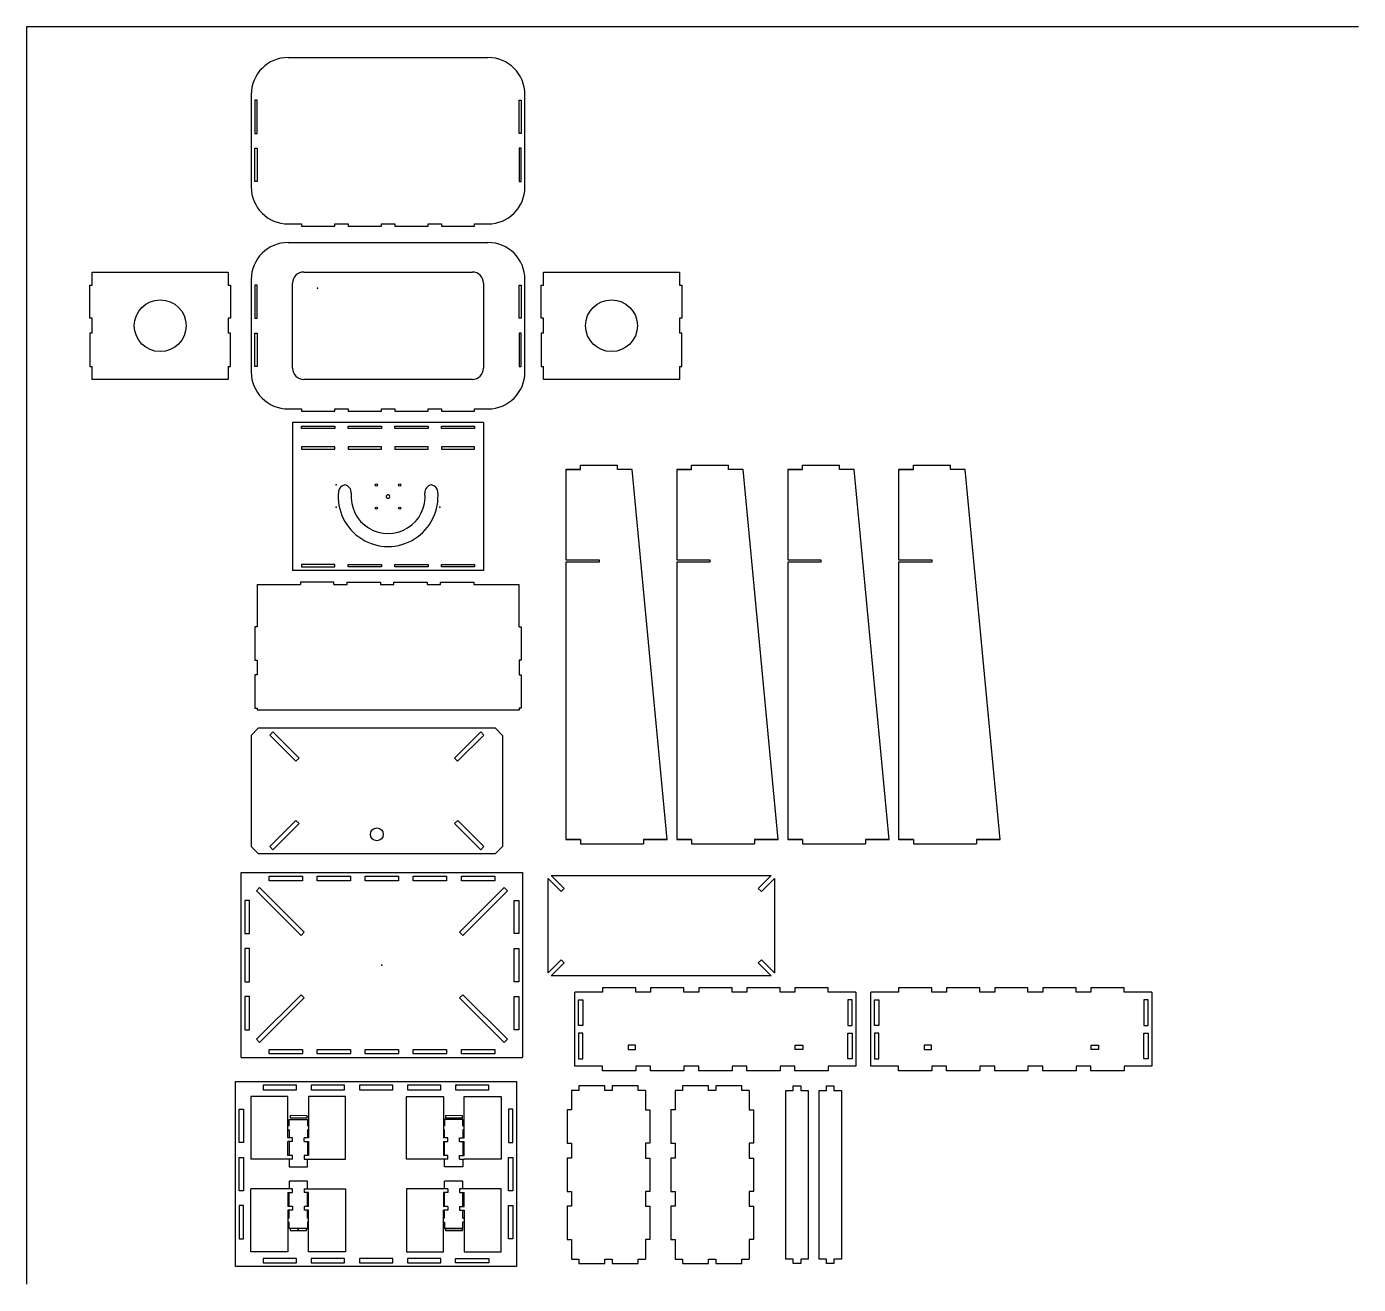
# Model space of a CAD drawing. Header units: millimetres. Extents: x -393 to 1407, y -1347 to 353.
import ezdxf

# ---------------------------------------------------------------- set-up
doc = ezdxf.new("R2010")
doc.units = ezdxf.units.MM
doc.header["$MEASUREMENT"] = 0
doc.layers.add('All new V5 v5 v6_Sketch1', color=7, linetype='Continuous')
doc.layers.add('All new V5 v5 v6_Sketch4', color=7, linetype='Continuous')

msp = doc.modelspace()

# ---------------------------------------------------------------- linework, layer by layer
at = {"layer": 'All new V5 v5 v6_Sketch1'}
for p, q in [((-39.5, 311.7), (230.5, 311.7)), ((-39.5, 311.7), (230.5, 311.7)), ((-39.5, 311.7), (230.5, 311.7)), ((-39.5, 311.7), (230.5, 311.7)), ((-89.5, 261.7), (-89.5, 136.7)), ((-89.5, 261.7), (-89.5, 136.7)), ((-89.5, 261.7), (-89.5, 136.7)), ((-89.5, 261.7), (-89.5, 136.7)), ((-81.5, 254.2), (-84.5, 254.2)), ((-84.5, 254.2), (-84.5, 209.2)), ((-84.5, 254.2), (-84.5, 209.2)), ((-81.5, 254.2), (-84.5, 254.2)), ((-84.5, 254.2), (-84.5, 209.2)), ((-81.5, 254.2), (-84.5, 254.2)), ((-84.5, 254.2), (-84.5, 209.2)), ((-81.5, 254.2), (-84.5, 254.2)), ((-81.5, 209.2), (-81.5, 254.2)), ((-81.5, 209.2), (-81.5, 254.2)), ((-81.5, 209.2), (-81.5, 254.2)), ((-81.5, 209.2), (-81.5, 254.2)), ((272.5, 209.2), (272.5, 254.2)), ((272.5, 209.2), (272.5, 254.2)), ((272.5, 209.2), (272.5, 254.2)), ((272.5, 254.2), (275.5, 254.2)), ((272.5, 254.2), (275.5, 254.2)), ((272.5, 254.2), (275.5, 254.2)), ((272.5, 209.2), (272.5, 254.2)), ((272.5, 254.2), (275.5, 254.2)), ((275.5, 254.2), (275.5, 209.2)), ((275.5, 254.2), (275.5, 209.2)), ((275.5, 254.2), (275.5, 209.2)), ((275.5, 254.2), (275.5, 209.2)), ((280.5, 136.7), (280.5, 261.7)), ((280.5, 136.7), (280.5, 261.7)), ((280.5, 136.7), (280.5, 261.7)), ((280.5, 136.7), (280.5, 261.7)), ((-84.5, 209.2), (-81.5, 209.2)), ((-84.5, 209.2), (-81.5, 209.2)), ((-84.5, 209.2), (-81.5, 209.2)), ((-84.5, 209.2), (-81.5, 209.2)), ((275.5, 209.2), (272.5, 209.2)), ((275.5, 209.2), (272.5, 209.2)), ((275.5, 209.2), (272.5, 209.2)), ((275.5, 209.2), (272.5, 209.2)), ((-84.5, 189.2), (-81.5, 189.2)), ((-84.5, 189.2), (-81.5, 189.2)), ((-84.5, 144.2), (-84.5, 189.2)), ((-84.5, 144.2), (-84.5, 189.2)), ((-84.5, 144.2), (-84.5, 189.2)), ((-84.5, 189.2), (-81.5, 189.2)), ((-84.5, 144.2), (-84.5, 189.2)), ((-84.5, 189.2), (-81.5, 189.2)), ((-81.5, 189.2), (-81.5, 144.2)), ((-81.5, 189.2), (-81.5, 144.2)), ((-81.5, 189.2), (-81.5, 144.2)), ((-81.5, 189.2), (-81.5, 144.2)), ((275.5, 189.2), (272.5, 189.2)), ((272.5, 189.2), (272.5, 144.2)), ((272.5, 189.2), (272.5, 144.2)), ((275.5, 189.2), (272.5, 189.2)), ((275.5, 189.2), (272.5, 189.2)), ((275.5, 189.2), (272.5, 189.2)), ((272.5, 189.2), (272.5, 144.2)), ((272.5, 189.2), (272.5, 144.2)), ((275.5, 144.2), (275.5, 189.2)), ((275.5, 144.2), (275.5, 189.2)), ((275.5, 144.2), (275.5, 189.2)), ((275.5, 144.2), (275.5, 189.2)), ((-81.5, 144.2), (-84.5, 144.2)), ((-81.5, 144.2), (-84.5, 144.2)), ((-81.5, 144.2), (-84.5, 144.2)), ((-81.5, 144.2), (-84.5, 144.2)), ((272.5, 144.2), (275.5, 144.2)), ((272.5, 144.2), (275.5, 144.2)), ((272.5, 144.2), (275.5, 144.2)), ((272.5, 144.2), (275.5, 144.2)), ((-39.5, 86.7), (-21.5, 86.7)), ((-39.5, 86.7), (-21.5, 86.7)), ((-21.5, 86.7), (-21.5, 83.7)), ((-21.5, 86.7), (-21.5, 83.7)), ((-21.5, 83.7), (23.5, 83.7)), ((-21.5, 83.7), (23.5, 83.7)), ((23.5, 83.7), (23.5, 86.7)), ((23.5, 83.7), (23.5, 86.7)), ((23.5, 86.7), (41.5, 86.7)), ((23.5, 86.7), (41.5, 86.7)), ((41.5, 86.7), (41.5, 83.7)), ((41.5, 86.7), (41.5, 83.7)), ((41.5, 83.7), (86.5, 83.7)), ((41.5, 83.7), (86.5, 83.7)), ((86.5, 83.7), (86.5, 86.7)), ((86.5, 83.7), (86.5, 86.7)), ((86.5, 86.7), (104.5, 86.7)), ((86.5, 86.7), (104.5, 86.7)), ((104.5, 86.7), (104.5, 83.7)), ((104.5, 86.7), (104.5, 83.7)), ((104.5, 83.7), (149.5, 83.7)), ((104.5, 83.7), (149.5, 83.7)), ((149.5, 86.7), (167.5, 86.7)), ((149.5, 86.7), (167.5, 86.7)), ((149.5, 83.7), (149.5, 86.7)), ((149.5, 83.7), (149.5, 86.7)), ((167.5, 86.7), (167.5, 83.7)), ((167.5, 86.7), (167.5, 83.7)), ((167.5, 83.7), (212.5, 83.7)), ((167.5, 83.7), (212.5, 83.7)), ((212.5, 86.7), (230.5, 86.7)), ((212.5, 86.7), (230.5, 86.7)), ((212.5, 83.7), (212.5, 86.7)), ((212.5, 83.7), (212.5, 86.7)), ((-39.5, 61.7), (230.5, 61.7)), ((-39.5, 61.7), (230.5, 61.7)), ((-39.5, 61.7), (230.5, 61.7)), ((-39.5, 61.7), (230.5, 61.7)), ((-304.5, 4.2), (-304.5, 21.7)), ((-304.5, 21.7), (-120.5, 21.7)), ((-120.5, 21.7), (-120.5, 4.2)), ((-18.5, 21.7), (209.5, 21.7)), ((-18.5, 21.7), (209.5, 21.7)), ((-18.5, 21.7), (209.5, 21.7)), ((-18.5, 21.7), (209.5, 21.7)), ((305.5, 21.7), (489.5, 21.7)), ((305.5, 4.2), (305.5, 21.7)), ((489.5, 21.7), (489.5, 4.2)), ((-307.5, 4.2), (-304.5, 4.2)), ((-307.5, 4.2), (-304.5, 4.2)), ((-307.5, -40.8), (-307.5, 4.2)), ((-307.5, -40.8), (-307.5, 4.2)), ((-307.5, -40.8), (-307.5, 4.2)), ((-307.5, 4.2), (-304.5, 4.2)), ((-307.5, 4.2), (-304.5, 4.2)), ((-307.5, -40.8), (-307.5, 4.2)), ((-120.5, 4.2), (-117.5, 4.2)), ((-117.5, 4.2), (-117.5, -40.8)), ((-89.5, 11.7), (-89.5, -113.3)), ((-89.5, 11.7), (-89.5, -113.3)), ((-89.5, 11.7), (-89.5, -113.3)), ((-89.5, 11.7), (-89.5, -113.3)), ((-81.5, 4.2), (-84.5, 4.2)), ((-84.5, 4.2), (-84.5, -40.8)), ((-84.5, 4.2), (-84.5, -40.8)), ((-81.5, 4.2), (-84.5, 4.2)), ((-84.5, 4.2), (-84.5, -40.8)), ((-81.5, 4.2), (-84.5, 4.2)), ((-81.5, 4.2), (-84.5, 4.2)), ((-84.5, 4.2), (-84.5, -40.8)), ((-81.5, -40.8), (-81.5, 4.2)), ((-81.5, -40.8), (-81.5, 4.2)), ((-81.5, -40.8), (-81.5, 4.2)), ((-81.5, -40.8), (-81.5, 4.2)), ((-33.5, -108.3), (-33.5, 6.7)), ((-33.5, -108.3), (-33.5, 6.7)), ((-33.5, -108.3), (-33.5, 6.7)), ((-33.5, -108.3), (-33.5, 6.7)), ((224.5, 6.7), (224.5, -108.3)), ((224.5, 6.7), (224.5, -108.3)), ((224.5, 6.7), (224.5, -108.3)), ((224.5, 6.7), (224.5, -108.3)), ((272.5, -40.8), (272.5, 4.2)), ((272.5, 4.2), (275.5, 4.2)), ((272.5, 4.2), (275.5, 4.2)), ((272.5, -40.8), (272.5, 4.2)), ((272.5, 4.2), (275.5, 4.2)), ((272.5, -40.8), (272.5, 4.2)), ((272.5, 4.2), (275.5, 4.2)), ((272.5, -40.8), (272.5, 4.2)), ((275.5, 4.2), (275.5, -40.8)), ((275.5, 4.2), (275.5, -40.8)), ((275.5, 4.2), (275.5, -40.8)), ((275.5, 4.2), (275.5, -40.8)), ((280.5, -113.3), (280.5, 11.7)), ((280.5, -113.3), (280.5, 11.7)), ((280.5, -113.3), (280.5, 11.7)), ((280.5, -113.3), (280.5, 11.7)), ((302.5, -40.8), (302.5, 4.2)), ((302.5, 4.2), (305.5, 4.2)), ((302.5, 4.2), (305.5, 4.2)), ((302.5, -40.8), (302.5, 4.2)), ((302.5, -40.8), (302.5, 4.2)), ((302.5, 4.2), (305.5, 4.2)), ((302.5, -40.8), (302.5, 4.2)), ((302.5, 4.2), (305.5, 4.2)), ((489.5, 4.2), (492.5, 4.2)), ((492.5, 4.2), (492.5, -40.8)), ((-304.5, -40.8), (-307.5, -40.8)), ((-304.5, -40.8), (-307.5, -40.8)), ((-304.5, -40.8), (-307.5, -40.8)), ((-304.5, -40.8), (-307.5, -40.8)), ((-304.5, -60.8), (-304.5, -40.8)), ((-117.5, -40.8), (-120.5, -40.8)), ((-120.5, -40.8), (-120.5, -60.8)), ((-84.5, -40.8), (-81.5, -40.8)), ((-84.5, -40.8), (-81.5, -40.8)), ((-84.5, -40.8), (-81.5, -40.8)), ((-84.5, -40.8), (-81.5, -40.8)), ((275.5, -40.8), (272.5, -40.8)), ((275.5, -40.8), (272.5, -40.8)), ((275.5, -40.8), (272.5, -40.8)), ((275.5, -40.8), (272.5, -40.8)), ((305.5, -40.8), (302.5, -40.8)), ((305.5, -40.8), (302.5, -40.8)), ((305.5, -40.8), (302.5, -40.8)), ((305.5, -40.8), (302.5, -40.8)), ((305.5, -60.8), (305.5, -40.8)), ((489.5, -40.8), (489.5, -60.8)), ((492.5, -40.8), (489.5, -40.8)), ((-307.5, -60.8), (-307.5, -105.8)), ((-304.5, -60.8), (-307.5, -60.8)), ((-307.5, -60.8), (-307.5, -105.8)), ((-307.5, -60.8), (-307.5, -105.8)), ((-304.5, -60.8), (-307.5, -60.8)), ((-307.5, -60.8), (-307.5, -105.8)), ((-304.5, -60.8), (-307.5, -60.8)), ((-304.5, -60.8), (-307.5, -60.8)), ((-117.5, -60.8), (-120.5, -60.8)), ((-117.5, -105.8), (-117.5, -60.8)), ((-84.5, -105.8), (-84.5, -60.8)), ((-84.5, -105.8), (-84.5, -60.8)), ((-84.5, -105.8), (-84.5, -60.8)), ((-84.5, -60.8), (-81.5, -60.8)), ((-84.5, -60.8), (-81.5, -60.8)), ((-84.5, -60.8), (-81.5, -60.8)), ((-84.5, -105.8), (-84.5, -60.8)), ((-84.5, -60.8), (-81.5, -60.8)), ((-81.5, -60.8), (-81.5, -105.8)), ((-81.5, -60.8), (-81.5, -105.8)), ((-81.5, -60.8), (-81.5, -105.8)), ((-81.5, -60.8), (-81.5, -105.8)), ((272.5, -60.8), (272.5, -105.8)), ((275.5, -60.8), (272.5, -60.8)), ((275.5, -60.8), (272.5, -60.8)), ((272.5, -60.8), (272.5, -105.8)), ((275.5, -60.8), (272.5, -60.8)), ((272.5, -60.8), (272.5, -105.8)), ((275.5, -60.8), (272.5, -60.8)), ((272.5, -60.8), (272.5, -105.8)), ((275.5, -105.8), (275.5, -60.8)), ((275.5, -105.8), (275.5, -60.8)), ((275.5, -105.8), (275.5, -60.8)), ((275.5, -105.8), (275.5, -60.8)), ((302.5, -60.8), (302.5, -105.8)), ((302.5, -60.8), (302.5, -105.8)), ((305.5, -60.8), (302.5, -60.8)), ((305.5, -60.8), (302.5, -60.8)), ((302.5, -60.8), (302.5, -105.8)), ((305.5, -60.8), (302.5, -60.8)), ((305.5, -60.8), (302.5, -60.8)), ((302.5, -60.8), (302.5, -105.8)), ((492.5, -60.8), (489.5, -60.8)), ((492.5, -105.8), (492.5, -60.8)), ((-307.5, -105.8), (-304.5, -105.8)), ((-307.5, -105.8), (-304.5, -105.8)), ((-307.5, -105.8), (-304.5, -105.8)), ((-307.5, -105.8), (-304.5, -105.8)), ((-304.5, -123.3), (-304.5, -105.8)), ((-120.5, -105.8), (-120.5, -123.3)), ((-120.5, -105.8), (-117.5, -105.8)), ((-81.5, -105.8), (-84.5, -105.8)), ((-81.5, -105.8), (-84.5, -105.8)), ((-81.5, -105.8), (-84.5, -105.8)), ((-81.5, -105.8), (-84.5, -105.8)), ((272.5, -105.8), (275.5, -105.8)), ((272.5, -105.8), (275.5, -105.8)), ((272.5, -105.8), (275.5, -105.8)), ((272.5, -105.8), (275.5, -105.8)), ((302.5, -105.8), (305.5, -105.8)), ((302.5, -105.8), (305.5, -105.8)), ((302.5, -105.8), (305.5, -105.8)), ((302.5, -105.8), (305.5, -105.8)), ((305.5, -123.3), (305.5, -105.8)), ((489.5, -105.8), (492.5, -105.8)), ((489.5, -105.8), (489.5, -123.3)), ((-120.5, -123.3), (-304.5, -123.3)), ((209.5, -123.3), (-18.5, -123.3)), ((209.5, -123.3), (-18.5, -123.3)), ((209.5, -123.3), (-18.5, -123.3)), ((209.5, -123.3), (-18.5, -123.3)), ((489.5, -123.3), (305.5, -123.3)), ((-39.5, -163.3), (-21.5, -163.3)), ((-39.5, -163.3), (-21.5, -163.3)), ((-21.5, -163.3), (-21.5, -166.3)), ((-21.5, -163.3), (-21.5, -166.3)), ((-21.5, -166.3), (23.5, -166.3)), ((-21.5, -166.3), (23.5, -166.3)), ((23.5, -166.3), (23.5, -163.3)), ((23.5, -163.3), (41.5, -163.3)), ((23.5, -163.3), (41.5, -163.3)), ((23.5, -166.3), (23.5, -163.3)), ((41.5, -163.3), (41.5, -166.3)), ((41.5, -163.3), (41.5, -166.3)), ((41.5, -166.3), (86.5, -166.3)), ((41.5, -166.3), (86.5, -166.3)), ((86.5, -166.3), (86.5, -163.3)), ((86.5, -163.3), (104.5, -163.3)), ((86.5, -166.3), (86.5, -163.3)), ((86.5, -163.3), (104.5, -163.3)), ((104.5, -163.3), (104.5, -166.3)), ((104.5, -163.3), (104.5, -166.3)), ((104.5, -166.3), (149.5, -166.3)), ((104.5, -166.3), (149.5, -166.3)), ((149.5, -166.3), (149.5, -163.3)), ((149.5, -163.3), (167.5, -163.3)), ((149.5, -166.3), (149.5, -163.3)), ((149.5, -163.3), (167.5, -163.3)), ((167.5, -163.3), (167.5, -166.3)), ((167.5, -163.3), (167.5, -166.3)), ((167.5, -166.3), (212.5, -166.3)), ((167.5, -166.3), (212.5, -166.3)), ((212.5, -166.3), (212.5, -163.3)), ((212.5, -163.3), (230.5, -163.3)), ((212.5, -163.3), (230.5, -163.3)), ((212.5, -166.3), (212.5, -163.3)), ((224.5, -181.7), (-33.5, -181.7)), ((-33.5, -181.7), (-33.5, -381.7)), ((-21.5, -189.7), (-21.5, -186.7)), ((-21.5, -186.7), (23.5, -186.7)), ((23.5, -189.7), (-21.5, -189.7)), ((23.5, -186.7), (23.5, -189.7)), ((41.5, -186.7), (86.5, -186.7)), ((41.5, -189.7), (41.5, -186.7)), ((86.5, -189.7), (41.5, -189.7)), ((86.5, -186.7), (86.5, -189.7)), ((104.5, -186.7), (149.5, -186.7)), ((104.5, -189.7), (104.5, -186.7)), ((149.5, -189.7), (104.5, -189.7)), ((149.5, -186.7), (149.5, -189.7)), ((167.5, -186.7), (212.5, -186.7)), ((167.5, -189.7), (167.5, -186.7)), ((212.5, -189.7), (167.5, -189.7)), ((212.5, -186.7), (212.5, -189.7)), ((224.5, -181.7), (224.5, -381.7)), ((-21.5, -214.7), (-21.5, -217.7)), ((23.5, -214.7), (-21.5, -214.7)), ((23.5, -217.7), (23.5, -214.7)), ((41.5, -214.7), (41.5, -217.7)), ((86.5, -214.7), (41.5, -214.7)), ((86.5, -217.7), (86.5, -214.7)), ((149.5, -214.7), (104.5, -214.7)), ((104.5, -214.7), (104.5, -217.7)), ((149.5, -217.7), (149.5, -214.7)), ((167.5, -214.7), (167.5, -217.7)), ((212.5, -214.7), (167.5, -214.7)), ((212.5, -217.7), (212.5, -214.7)), ((-21.5, -217.7), (23.5, -217.7)), ((41.5, -217.7), (86.5, -217.7)), ((104.5, -217.7), (149.5, -217.7)), ((167.5, -217.7), (212.5, -217.7)), ((93.3, -282.9), (93.3, -280.5)), ((-21.5, -373.7), (-21.5, -376.7)), ((23.5, -373.7), (-21.5, -373.7)), ((23.5, -373.7), (-21.5, -373.7)), ((-21.5, -373.7), (-21.5, -376.7)), ((-21.5, -376.7), (23.5, -376.7)), ((-21.5, -376.7), (23.5, -376.7)), ((23.5, -376.7), (23.5, -373.7)), ((23.5, -376.7), (23.5, -373.7)), ((41.5, -373.7), (86.5, -373.7)), ((41.5, -376.7), (41.5, -373.7)), ((41.5, -376.7), (41.5, -373.7)), ((41.5, -373.7), (86.5, -373.7)), ((86.5, -376.7), (41.5, -376.7)), ((86.5, -376.7), (41.5, -376.7)), ((86.5, -373.7), (86.5, -376.7)), ((86.5, -373.7), (86.5, -376.7)), ((104.5, -373.7), (149.5, -373.7)), ((104.5, -376.7), (104.5, -373.7)), ((104.5, -373.7), (149.5, -373.7)), ((104.5, -376.7), (104.5, -373.7)), ((149.5, -376.7), (104.5, -376.7)), ((149.5, -376.7), (104.5, -376.7)), ((149.5, -373.7), (149.5, -376.7)), ((149.5, -373.7), (149.5, -376.7)), ((167.5, -376.7), (167.5, -373.7)), ((167.5, -373.7), (212.5, -373.7)), ((167.5, -376.7), (167.5, -373.7)), ((167.5, -373.7), (212.5, -373.7)), ((212.5, -376.7), (167.5, -376.7)), ((212.5, -376.7), (167.5, -376.7)), ((212.5, -373.7), (212.5, -376.7)), ((212.5, -373.7), (212.5, -376.7)), ((224.5, -381.7), (-33.5, -381.7)), ((-81.5, -400.4), (-22.7, -400.4)), ((-81.5, -400.4), (-81.5, -457.9)), ((22.3, -397.4), (-22.7, -397.4)), ((-22.7, -397.4), (-22.7, -400.4)), ((22.3, -400.4), (22.3, -397.4)), ((22.3, -400.4), (40.3, -400.4)), ((40.3, -400.4), (40.3, -397.4)), ((40.3, -397.4), (85.3, -397.4)), ((85.3, -397.4), (85.3, -400.4)), ((85.3, -400.4), (103.3, -400.4)), ((103.3, -397.4), (148.3, -397.4)), ((103.3, -400.4), (103.3, -397.4)), ((148.3, -397.4), (148.3, -400.4)), ((148.3, -400.4), (166.3, -400.4)), ((166.3, -397.4), (211.3, -397.4)), ((166.3, -400.4), (166.3, -397.4)), ((211.3, -397.4), (211.3, -400.4)), ((211.3, -400.4), (272.5, -400.4)), ((272.5, -457.9), (272.5, -400.4)), ((-84.5, -457.9), (-84.5, -502.9)), ((-81.5, -457.9), (-84.5, -457.9)), ((272.5, -457.9), (275.5, -457.9)), ((275.5, -457.9), (275.5, -502.9)), ((-84.5, -502.9), (-81.5, -502.9)), ((-81.5, -502.9), (-81.5, -522.9)), ((275.5, -502.9), (272.5, -502.9)), ((272.5, -502.9), (272.5, -522.9)), ((-81.5, -522.9), (-84.5, -522.9)), ((-84.5, -522.9), (-84.5, -567.9)), ((272.5, -522.9), (275.5, -522.9)), ((275.5, -522.9), (275.5, -567.9)), ((-84.5, -567.9), (-81.5, -567.9)), ((-81.5, -567.9), (-81.5, -570.4)), ((272.5, -570.4), (-81.5, -570.4)), ((275.5, -567.9), (272.5, -567.9)), ((272.5, -567.9), (272.5, -570.4))]:
    msp.add_line(p, q, dxfattribs=at)
for centre, radius in [((-212.5, -50.8), 35), ((397.5, -50.8), 35), ((79.7, -266), 1.5), ((111.2, -266), 1.5), ((79.7, -297.4), 1.5), ((111.2, -297.4), 1.5)]:
    msp.add_circle(centre, radius, dxfattribs=at)
for centre, radius, start, end in [((-39.5, 261.7), 50, 90, 180), ((-39.5, 261.7), 50, 90, 180), ((-39.5, 261.7), 50, 90, 180), ((-39.5, 261.7), 50, 90, 180), ((230.5, 261.7), 50, 360, 90), ((230.5, 261.7), 50, 360, 90), ((230.5, 261.7), 50, 360, 90), ((230.5, 261.7), 50, 360, 90), ((-39.5, 136.7), 50, 180, 270), ((-39.5, 136.7), 50, 180, 270), ((-39.5, 136.7), 50, 180, 270), ((-39.5, 136.7), 50, 180, 270), ((230.5, 136.7), 50, 270, 0), ((230.5, 136.7), 50, 270, 0), ((230.5, 136.7), 50, 270, 0), ((230.5, 136.7), 50, 270, 0), ((-39.5, 11.7), 50, 90, 180), ((-39.5, 11.7), 50, 90, 180), ((-39.5, 11.7), 50, 90, 180), ((-39.5, 11.7), 50, 90, 180), ((230.5, 11.7), 50, 0, 90), ((230.5, 11.7), 50, 0, 90), ((230.5, 11.7), 50, 0, 90), ((230.5, 11.7), 50, 0, 90), ((-18.5, 6.7), 15, 90, 180), ((-18.5, 6.7), 15, 90, 180), ((-18.5, 6.7), 15, 90, 180), ((-18.5, 6.7), 15, 90, 180), ((209.5, 6.7), 15, 360, 90), ((209.5, 6.7), 15, 360, 90), ((209.5, 6.7), 15, 360, 90), ((209.5, 6.7), 15, 360, 90), ((-39.5, -113.3), 50, 180, 270), ((-39.5, -113.3), 50, 180, 270), ((-39.5, -113.3), 50, 180, 270), ((-39.5, -113.3), 50, 180, 270), ((-18.5, -108.3), 15, 180, 270), ((-18.5, -108.3), 15, 180, 270), ((-18.5, -108.3), 15, 180, 270), ((-18.5, -108.3), 15, 180, 270), ((209.5, -108.3), 15, 270, 0), ((209.5, -108.3), 15, 270, 0), ((209.5, -108.3), 15, 270, 0), ((209.5, -108.3), 15, 270, 0), ((230.5, -113.3), 50, 270, 0), ((230.5, -113.3), 50, 270, 0), ((230.5, -113.3), 50, 270, 0), ((230.5, -113.3), 50, 270, 0), ((38.3, -276), 10, 97.2155, 174.2715), ((35.7, -276), 10, 354.5109, 82.7845), ((155.2, -276), 10, 97.2155, 185.4891), ((152.7, -276), 10, 5.7285, 82.7845), ((95.5, -281.7), 67.5, 174.2715, 5.7285), ((95.5, -281.7), 50, 174.5109, 5.4891), ((95.5, -281.7), 2.45, 208.6517, 151.3483)]:
    msp.add_arc(centre, radius, start, end, dxfattribs=at)
for p in [(0, 0), (0, 0), (0, 0), (0, 0), (25.5, -266), (25.5, -296), (165.5, -296)]:
    msp.add_point(p, dxfattribs=at)
at = {"layer": 'All new V5 v5 v6_Sketch4'}
for p, q in [((-393, -1346.5), (-393, 353.5)), ((-393, 353.5), (1407, 353.5)), ((355.6, -245.2), (335.6, -245.2)), ((335.6, -245.2), (335.6, -367.2)), ((335.6, -245.2), (355.6, -245.2)), ((335.6, -245.2), (355.6, -245.2)), ((355.6, -245.2), (355.6, -239.2)), ((355.6, -239.2), (405.6, -239.2)), ((405.6, -245.2), (405.6, -239.2)), ((425.6, -245.2), (405.6, -245.2)), ((425.6, -245.2), (405.6, -245.2)), ((425.6, -245.2), (405.6, -245.2)), ((472.9, -745.2), (425.6, -245.2)), ((485.6, -245.2), (505.6, -245.2)), ((505.6, -245.2), (485.6, -245.2)), ((505.6, -245.2), (485.6, -245.2)), ((485.6, -245.2), (505.6, -245.2)), ((485.6, -245.2), (485.6, -367.2)), ((505.6, -239.2), (555.6, -239.2)), ((505.6, -239.2), (555.6, -239.2)), ((505.6, -245.2), (505.6, -239.2)), ((505.6, -245.2), (505.6, -239.2)), ((555.6, -245.2), (555.6, -239.2)), ((555.6, -245.2), (555.6, -239.2)), ((575.6, -245.2), (555.6, -245.2)), ((575.6, -245.2), (555.6, -245.2)), ((575.6, -245.2), (555.6, -245.2)), ((575.6, -245.2), (555.6, -245.2)), ((622.9, -745.2), (575.6, -245.2)), ((635.6, -245.2), (655.6, -245.2)), ((635.6, -245.2), (635.6, -367.2)), ((635.6, -245.2), (655.6, -245.2)), ((655.6, -245.2), (635.6, -245.2)), ((655.6, -245.2), (635.6, -245.2)), ((655.6, -245.2), (655.6, -239.2)), ((655.6, -245.2), (655.6, -239.2)), ((655.6, -239.2), (705.6, -239.2)), ((655.6, -239.2), (705.6, -239.2)), ((705.6, -245.2), (705.6, -239.2)), ((705.6, -245.2), (705.6, -239.2)), ((725.6, -245.2), (705.6, -245.2)), ((725.6, -245.2), (705.6, -245.2)), ((725.6, -245.2), (705.6, -245.2)), ((725.6, -245.2), (705.6, -245.2)), ((772.9, -745.2), (725.6, -245.2)), ((785.6, -245.2), (785.6, -367.2)), ((805.6, -245.2), (785.6, -245.2)), ((805.6, -245.2), (785.6, -245.2)), ((785.6, -245.2), (805.6, -245.2)), ((785.6, -245.2), (805.6, -245.2)), ((805.6, -245.2), (805.6, -239.2)), ((805.6, -239.2), (855.6, -239.2)), ((805.6, -245.2), (805.6, -239.2)), ((805.6, -239.2), (855.6, -239.2)), ((855.6, -245.2), (855.6, -239.2)), ((855.6, -245.2), (855.6, -239.2)), ((875.6, -245.2), (855.6, -245.2)), ((875.6, -245.2), (855.6, -245.2)), ((875.6, -245.2), (855.6, -245.2)), ((875.6, -245.2), (855.6, -245.2)), ((922.9, -745.2), (875.6, -245.2)), ((335.6, -367.2), (380.6, -367.2)), ((335.6, -367.2), (380.6, -367.2)), ((380.6, -370.2), (335.6, -370.2)), ((335.6, -370.2), (335.6, -745.2)), ((380.6, -370.2), (335.6, -370.2)), ((380.6, -367.2), (380.6, -370.2)), ((380.6, -367.2), (380.6, -370.2)), ((485.6, -367.2), (530.6, -367.2)), ((485.6, -367.2), (530.6, -367.2)), ((530.6, -370.2), (485.6, -370.2)), ((530.6, -370.2), (485.6, -370.2)), ((485.6, -370.2), (485.6, -745.2)), ((530.6, -367.2), (530.6, -370.2)), ((530.6, -367.2), (530.6, -370.2)), ((635.6, -367.2), (680.6, -367.2)), ((635.6, -367.2), (680.6, -367.2)), ((680.6, -370.2), (635.6, -370.2)), ((635.6, -370.2), (635.6, -745.2)), ((680.6, -370.2), (635.6, -370.2)), ((680.6, -367.2), (680.6, -370.2)), ((680.6, -367.2), (680.6, -370.2)), ((785.6, -367.2), (830.6, -367.2)), ((785.6, -367.2), (830.6, -367.2)), ((830.6, -370.2), (785.6, -370.2)), ((830.6, -370.2), (785.6, -370.2)), ((785.6, -370.2), (785.6, -745.2)), ((830.6, -367.2), (830.6, -370.2)), ((830.6, -367.2), (830.6, -370.2)), ((-79.7, -594.5), (-89.7, -604.5)), ((-89.7, -604.5), (-89.7, -754.5)), ((-79.7, -594.5), (240.3, -594.5)), ((-60.1, -599.9), (-64.3, -604.1)), ((-64.3, -604.1), (-29, -639.5)), ((-24.8, -635.2), (-60.1, -599.9)), ((185.3, -635.2), (220.7, -599.9)), ((224.9, -604.1), (189.5, -639.5)), ((220.7, -599.9), (224.9, -604.1)), ((240.3, -594.5), (250.3, -604.5)), ((250.3, -604.5), (250.3, -754.5)), ((-29, -639.5), (-24.8, -635.2)), ((189.5, -639.5), (185.3, -635.2)), ((-64.3, -754.9), (-29, -719.5)), ((-29, -719.5), (-24.7, -723.8)), ((185.3, -723.8), (189.6, -719.5)), ((189.6, -719.5), (224.9, -754.9)), ((-24.7, -723.8), (-60.1, -759.1)), ((220.7, -759.1), (185.3, -723.8)), ((-79.7, -764.5), (-89.7, -754.5)), ((-60.1, -759.1), (-64.3, -754.9)), ((224.9, -754.9), (220.7, -759.1)), ((250.3, -754.5), (240.3, -764.5)), ((335.6, -745.2), (355.6, -745.2)), ((335.6, -745.2), (355.6, -745.2)), ((355.6, -745.2), (335.6, -745.2)), ((355.6, -745.2), (355.6, -751.2)), ((355.6, -751.2), (440.9, -751.2)), ((440.9, -745.2), (440.9, -751.2)), ((472.9, -745.2), (440.9, -745.2)), ((440.9, -745.2), (472.9, -745.2)), ((460.9, -745.2), (440.9, -745.2)), ((485.6, -745.2), (505.6, -745.2)), ((505.6, -745.2), (485.6, -745.2)), ((485.6, -745.2), (505.6, -745.2)), ((505.6, -745.2), (485.6, -745.2)), ((505.6, -745.2), (505.6, -751.2)), ((505.6, -745.2), (505.6, -751.2)), ((505.6, -751.2), (590.9, -751.2)), ((505.6, -751.2), (590.9, -751.2)), ((590.9, -745.2), (590.9, -751.2)), ((610.9, -745.2), (590.9, -745.2)), ((590.9, -745.2), (590.9, -751.2)), ((622.9, -745.2), (590.9, -745.2)), ((590.9, -745.2), (610.9, -745.2)), ((590.9, -745.2), (622.9, -745.2)), ((655.6, -745.2), (635.6, -745.2)), ((635.6, -745.2), (655.6, -745.2)), ((655.6, -745.2), (635.6, -745.2)), ((635.6, -745.2), (655.6, -745.2)), ((655.6, -745.2), (655.6, -751.2)), ((655.6, -745.2), (655.6, -751.2)), ((655.6, -751.2), (740.9, -751.2)), ((655.6, -751.2), (740.9, -751.2)), ((772.9, -745.2), (740.9, -745.2)), ((740.9, -745.2), (772.9, -745.2)), ((740.9, -745.2), (760.9, -745.2)), ((760.9, -745.2), (740.9, -745.2)), ((740.9, -745.2), (740.9, -751.2)), ((740.9, -745.2), (740.9, -751.2)), ((805.6, -745.2), (785.6, -745.2)), ((785.6, -745.2), (805.6, -745.2)), ((805.6, -745.2), (785.6, -745.2)), ((785.6, -745.2), (805.6, -745.2)), ((805.6, -745.2), (805.6, -751.2)), ((805.6, -745.2), (805.6, -751.2)), ((805.6, -751.2), (890.9, -751.2)), ((805.6, -751.2), (890.9, -751.2)), ((890.9, -745.2), (890.9, -751.2)), ((922.9, -745.2), (890.9, -745.2)), ((910.9, -745.2), (890.9, -745.2)), ((890.9, -745.2), (890.9, -751.2)), ((890.9, -745.2), (910.9, -745.2)), ((890.9, -745.2), (922.9, -745.2)), ((240.3, -764.5), (-79.7, -764.5)), ((-102.9, -790), (277.1, -790)), ((-102.9, -1040), (-102.9, -790)), ((277.1, -790), (277.1, -1040)), ((-65.4, -801), (-65.4, -795)), ((-65.4, -795), (-20.4, -795)), ((-20.4, -801), (-65.4, -801)), ((-20.4, -795), (-20.4, -801)), ((-0.4, -795), (44.6, -795)), ((-0.4, -801), (-0.4, -795)), ((44.6, -801), (-0.4, -801)), ((44.6, -795), (44.6, -801)), ((64.6, -795), (109.6, -795)), ((64.6, -801), (64.6, -795)), ((109.6, -801), (64.6, -801)), ((109.6, -795), (109.6, -801)), ((129.6, -801), (129.6, -795)), ((129.6, -795), (174.6, -795)), ((174.6, -801), (129.6, -801)), ((174.6, -795), (174.6, -801)), ((194.6, -795), (239.6, -795)), ((194.6, -801), (194.6, -795)), ((239.6, -801), (194.6, -801)), ((239.6, -795), (239.6, -801)), ((311.7, -925.4), (311.7, -798)), ((311.7, -798), (329.4, -815.6)), ((311.7, -925.4), (311.7, -798)), ((311.7, -798), (329.4, -815.6)), ((311.7, -798), (329.4, -815.6)), ((311.7, -925.4), (311.7, -798)), ((311.7, -925.4), (311.7, -798)), ((311.7, -798), (329.4, -815.6)), ((315.9, -793.7), (613.4, -793.7)), ((333.6, -811.4), (315.9, -793.7)), ((315.9, -793.7), (613.4, -793.7)), ((333.6, -811.4), (315.9, -793.7)), ((315.9, -793.7), (613.4, -793.7)), ((333.6, -811.4), (315.9, -793.7)), ((315.9, -793.7), (613.4, -793.7)), ((333.6, -811.4), (315.9, -793.7)), ((595.7, -811.4), (613.4, -793.7)), ((595.7, -811.4), (613.4, -793.7)), ((595.7, -811.4), (613.4, -793.7)), ((595.7, -811.4), (613.4, -793.7)), ((617.6, -798), (600, -815.6)), ((617.6, -798), (600, -815.6)), ((617.6, -798), (600, -815.6)), ((617.6, -798), (600, -815.6)), ((617.6, -798), (617.6, -925.4)), ((617.6, -798), (617.6, -925.4)), ((617.6, -798), (617.6, -925.4)), ((617.6, -798), (617.6, -925.4)), ((-91.9, -827.5), (-97.9, -827.5)), ((-97.9, -827.5), (-97.9, -872.5)), ((-91.9, -872.5), (-91.9, -827.5)), ((-78.3, -810.3), (-82.5, -814.6)), ((-82.5, -814.6), (-22.2, -874.9)), ((-17.9, -870.7), (-78.3, -810.3)), ((252.5, -810.3), (192.1, -870.7)), ((196.4, -874.9), (256.7, -814.6)), ((256.7, -814.6), (252.5, -810.3)), ((266.1, -827.5), (272.1, -827.5)), ((266.1, -872.5), (266.1, -827.5)), ((272.1, -827.5), (272.1, -872.5)), ((333.6, -811.4), (329.4, -815.6)), ((333.6, -811.4), (329.4, -815.6)), ((333.6, -811.4), (329.4, -815.6)), ((333.6, -811.4), (329.4, -815.6)), ((595.7, -811.4), (600, -815.6)), ((595.7, -811.4), (600, -815.6)), ((595.7, -811.4), (600, -815.6)), ((595.7, -811.4), (600, -815.6)), ((-97.9, -872.5), (-91.9, -872.5)), ((-22.2, -874.9), (-17.9, -870.7)), ((192.1, -870.7), (196.4, -874.9)), ((272.1, -872.5), (266.1, -872.5)), ((-97.9, -892.5), (-97.9, -937.5)), ((-91.9, -892.5), (-97.9, -892.5)), ((-91.9, -937.5), (-91.9, -892.5)), ((266.1, -892.5), (272.1, -892.5)), ((266.1, -937.5), (266.1, -892.5)), ((272.1, -892.5), (272.1, -937.5)), ((311.7, -925.4), (329.4, -907.8)), ((311.7, -925.4), (329.4, -907.8)), ((311.7, -925.4), (329.4, -907.8)), ((311.7, -925.4), (329.4, -907.8)), ((333.6, -912), (315.9, -929.7)), ((333.6, -912), (315.9, -929.7)), ((333.6, -912), (315.9, -929.7)), ((333.6, -912), (315.9, -929.7)), ((333.6, -912), (329.4, -907.8)), ((333.6, -912), (329.4, -907.8)), ((333.6, -912), (329.4, -907.8)), ((333.6, -912), (329.4, -907.8)), ((595.7, -912), (600, -907.8)), ((595.7, -912), (600, -907.8)), ((595.7, -912), (600, -907.8)), ((595.7, -912), (600, -907.8)), ((595.7, -912), (613.4, -929.7)), ((595.7, -912), (613.4, -929.7)), ((595.7, -912), (613.4, -929.7)), ((595.7, -912), (613.4, -929.7)), ((617.6, -925.4), (600, -907.8)), ((617.6, -925.4), (600, -907.8)), ((617.6, -925.4), (600, -907.8)), ((617.6, -925.4), (600, -907.8)), ((613.4, -929.7), (315.9, -929.7)), ((613.4, -929.7), (315.9, -929.7)), ((613.4, -929.7), (315.9, -929.7)), ((613.4, -929.7), (315.9, -929.7)), ((-97.9, -937.5), (-91.9, -937.5)), ((272.1, -937.5), (266.1, -937.5)), ((347.9, -1051.8), (347.9, -951.8)), ((385.4, -951.8), (347.9, -951.8)), ((430.4, -945.8), (385.4, -945.8)), ((385.4, -945.8), (385.4, -951.8)), ((430.4, -951.8), (430.4, -945.8)), ((450.4, -951.8), (430.4, -951.8)), ((495.4, -945.8), (450.4, -945.8)), ((450.4, -945.8), (450.4, -951.8)), ((495.4, -951.8), (495.4, -945.8)), ((515.4, -951.8), (495.4, -951.8)), ((515.4, -945.8), (515.4, -951.8)), ((560.4, -945.8), (515.4, -945.8)), ((560.4, -951.8), (560.4, -945.8)), ((580.4, -951.8), (560.4, -951.8)), ((625.4, -945.8), (580.4, -945.8)), ((580.4, -945.8), (580.4, -951.8)), ((625.4, -951.8), (625.4, -945.8)), ((645.4, -951.8), (625.4, -951.8)), ((645.4, -945.8), (645.4, -951.8)), ((690.4, -945.8), (645.4, -945.8)), ((690.4, -951.8), (690.4, -945.8)), ((727.9, -951.8), (690.4, -951.8)), ((727.9, -951.8), (727.9, -1051.8)), ((747.9, -1051.8), (747.9, -951.8)), ((785.4, -951.8), (747.9, -951.8)), ((830.4, -945.8), (785.4, -945.8)), ((785.4, -945.8), (785.4, -951.8)), ((830.4, -951.8), (830.4, -945.8)), ((850.4, -951.8), (830.4, -951.8)), ((895.4, -945.8), (850.4, -945.8)), ((850.4, -945.8), (850.4, -951.8)), ((895.4, -951.8), (895.4, -945.8)), ((915.4, -951.8), (895.4, -951.8)), ((960.4, -945.8), (915.4, -945.8)), ((915.4, -945.8), (915.4, -951.8)), ((960.4, -951.8), (960.4, -945.8)), ((980.4, -951.8), (960.4, -951.8)), ((1025.4, -945.8), (980.4, -945.8)), ((980.4, -945.8), (980.4, -951.8)), ((1025.4, -951.8), (1025.4, -945.8)), ((1045.4, -951.8), (1025.4, -951.8)), ((1090.4, -945.8), (1045.4, -945.8)), ((1045.4, -945.8), (1045.4, -951.8)), ((1090.4, -951.8), (1090.4, -945.8)), ((1127.9, -951.8), (1090.4, -951.8)), ((1127.9, -951.8), (1127.9, -1051.8)), ((-91.9, -957.5), (-97.9, -957.5)), ((-97.9, -957.5), (-97.9, -1002.5)), ((-91.9, -1002.5), (-91.9, -957.5)), ((-82.5, -1015.3), (-22.2, -955)), ((-17.9, -959.2), (-78.3, -1019.6)), ((-22.2, -955), (-17.9, -959.2)), ((196.4, -955), (192.1, -959.2)), ((192.1, -959.2), (252.5, -1019.6)), ((256.7, -1015.3), (196.4, -955)), ((266.1, -957.5), (272.1, -957.5)), ((266.1, -1002.5), (266.1, -957.5)), ((272.1, -957.5), (272.1, -1002.5)), ((352.9, -961.8), (358.9, -961.8)), ((352.9, -996.8), (352.9, -961.8)), ((358.9, -961.8), (358.9, -996.8)), ((722.9, -961.8), (716.9, -961.8)), ((716.9, -961.8), (716.9, -996.8)), ((722.9, -996.8), (722.9, -961.8)), ((752.9, -961.8), (758.9, -961.8)), ((752.9, -996.8), (752.9, -961.8)), ((758.9, -961.8), (758.9, -996.8)), ((1122.9, -961.8), (1116.9, -961.8)), ((1116.9, -961.8), (1116.9, -996.8)), ((1122.9, -996.8), (1122.9, -961.8)), ((-97.9, -1002.5), (-91.9, -1002.5)), ((272.1, -1002.5), (266.1, -1002.5)), ((358.9, -996.8), (352.9, -996.8)), ((352.9, -1006.8), (352.9, -1041.8)), ((358.9, -1006.8), (352.9, -1006.8)), ((358.9, -1041.8), (358.9, -1006.8)), ((716.9, -996.8), (722.9, -996.8)), ((716.9, -1041.8), (716.9, -1006.8)), ((716.9, -1006.8), (722.9, -1006.8)), ((722.9, -1006.8), (722.9, -1041.8)), ((758.9, -996.8), (752.9, -996.8)), ((758.9, -1006.8), (752.9, -1006.8)), ((752.9, -1006.8), (752.9, -1041.8)), ((758.9, -1041.8), (758.9, -1006.8)), ((1116.9, -996.8), (1122.9, -996.8)), ((1116.9, -1041.8), (1116.9, -1006.8)), ((1116.9, -1006.8), (1122.9, -1006.8)), ((1122.9, -1006.8), (1122.9, -1041.8)), ((-78.3, -1019.6), (-82.5, -1015.3)), ((252.5, -1019.6), (256.7, -1015.3)), ((419.9, -1023.3), (419.9, -1029.3)), ((429.9, -1023.3), (419.9, -1023.3)), ((429.9, -1029.3), (429.9, -1023.3)), ((645.9, -1029.3), (645.9, -1023.3)), ((645.9, -1023.3), (655.9, -1023.3)), ((655.9, -1023.3), (655.9, -1029.3)), ((829.9, -1023.3), (819.9, -1023.3)), ((819.9, -1023.3), (819.9, -1029.3)), ((829.9, -1029.3), (829.9, -1023.3)), ((1045.9, -1029.3), (1045.9, -1023.3)), ((1045.9, -1023.3), (1055.9, -1023.3)), ((1055.9, -1023.3), (1055.9, -1029.3)), ((-102.9, -1040), (277.1, -1040)), ((-65.4, -1029), (-20.4, -1029)), ((-65.4, -1035), (-65.4, -1029)), ((-20.4, -1035), (-65.4, -1035)), ((-20.4, -1029), (-20.4, -1035)), ((-0.4, -1035), (-0.4, -1029)), ((-0.4, -1029), (44.6, -1029)), ((44.6, -1035), (-0.4, -1035)), ((44.6, -1029), (44.6, -1035)), ((64.6, -1029), (109.6, -1029)), ((64.6, -1035), (64.6, -1029)), ((109.6, -1035), (64.6, -1035)), ((109.6, -1029), (109.6, -1035)), ((129.6, -1035), (129.6, -1029)), ((129.6, -1029), (174.6, -1029)), ((174.6, -1035), (129.6, -1035)), ((174.6, -1029), (174.6, -1035)), ((194.6, -1035), (194.6, -1029)), ((194.6, -1029), (239.6, -1029)), ((239.6, -1035), (194.6, -1035)), ((239.6, -1029), (239.6, -1035)), ((352.9, -1041.8), (358.9, -1041.8)), ((419.9, -1029.3), (429.9, -1029.3)), ((655.9, -1029.3), (645.9, -1029.3)), ((722.9, -1041.8), (716.9, -1041.8)), ((752.9, -1041.8), (758.9, -1041.8)), ((819.9, -1029.3), (829.9, -1029.3)), ((1055.9, -1029.3), (1045.9, -1029.3)), ((1122.9, -1041.8), (1116.9, -1041.8)), ((385.4, -1051.8), (347.9, -1051.8)), ((385.4, -1057.8), (385.4, -1051.8)), ((430.4, -1057.8), (385.4, -1057.8)), ((430.4, -1051.8), (430.4, -1057.8)), ((450.4, -1051.8), (430.4, -1051.8)), ((450.4, -1057.8), (450.4, -1051.8)), ((495.4, -1057.8), (450.4, -1057.8)), ((515.4, -1051.8), (495.4, -1051.8)), ((495.4, -1051.8), (495.4, -1057.8)), ((515.4, -1057.8), (515.4, -1051.8)), ((560.4, -1057.8), (515.4, -1057.8)), ((580.4, -1051.8), (560.4, -1051.8)), ((560.4, -1051.8), (560.4, -1057.8)), ((580.4, -1057.8), (580.4, -1051.8)), ((625.4, -1057.8), (580.4, -1057.8)), ((645.4, -1051.8), (625.4, -1051.8)), ((625.4, -1051.8), (625.4, -1057.8)), ((645.4, -1057.8), (645.4, -1051.8)), ((690.4, -1057.8), (645.4, -1057.8)), ((727.9, -1051.8), (690.4, -1051.8)), ((690.4, -1051.8), (690.4, -1057.8)), ((785.4, -1051.8), (747.9, -1051.8)), ((785.4, -1057.8), (785.4, -1051.8)), ((830.4, -1057.8), (785.4, -1057.8)), ((850.4, -1051.8), (830.4, -1051.8)), ((830.4, -1051.8), (830.4, -1057.8)), ((850.4, -1057.8), (850.4, -1051.8)), ((895.4, -1057.8), (850.4, -1057.8)), ((895.4, -1051.8), (895.4, -1057.8)), ((915.4, -1051.8), (895.4, -1051.8)), ((915.4, -1057.8), (915.4, -1051.8)), ((960.4, -1057.8), (915.4, -1057.8)), ((980.4, -1051.8), (960.4, -1051.8)), ((960.4, -1051.8), (960.4, -1057.8)), ((980.4, -1057.8), (980.4, -1051.8)), ((1025.4, -1057.8), (980.4, -1057.8)), ((1025.4, -1051.8), (1025.4, -1057.8)), ((1045.4, -1051.8), (1025.4, -1051.8)), ((1045.4, -1057.8), (1045.4, -1051.8)), ((1090.4, -1057.8), (1045.4, -1057.8)), ((1090.4, -1051.8), (1090.4, -1057.8)), ((1127.9, -1051.8), (1090.4, -1051.8)), ((-110.8, -1072.4), (269.2, -1072.4)), ((-110.8, -1322.4), (-110.8, -1072.4)), ((-28.3, -1077.4), (-73.3, -1077.4)), ((-73.3, -1077.4), (-73.3, -1083.4)), ((-28.3, -1083.4), (-28.3, -1077.4)), ((36.7, -1077.4), (-8.3, -1077.4)), ((-8.3, -1077.4), (-8.3, -1083.4)), ((36.7, -1083.4), (36.7, -1077.4)), ((56.7, -1077.4), (56.7, -1083.4)), ((101.7, -1077.4), (56.7, -1077.4)), ((101.7, -1083.4), (101.7, -1077.4)), ((121.7, -1077.4), (121.7, -1083.4)), ((166.7, -1077.4), (121.7, -1077.4)), ((166.7, -1083.4), (166.7, -1077.4)), ((231.7, -1077.4), (186.7, -1077.4)), ((186.7, -1077.4), (186.7, -1083.4)), ((186.7, -1077.4), (188.3, -1077.4)), ((231.7, -1083.4), (231.7, -1077.4)), ((269.2, -1072.4), (269.2, -1322.4)), ((388.5, -1078.3), (353.5, -1078.3)), ((353.5, -1078.3), (353.5, -1084.3)), ((388.5, -1084.3), (388.5, -1078.3)), ((398.5, -1078.3), (398.5, -1084.3)), ((433.5, -1078.3), (398.5, -1078.3)), ((433.5, -1084.3), (433.5, -1078.3)), ((528.5, -1078.3), (493.5, -1078.3)), ((493.5, -1078.3), (493.5, -1084.3)), ((528.5, -1084.3), (528.5, -1078.3)), ((538.5, -1078.3), (538.5, -1084.3)), ((573.5, -1078.3), (538.5, -1078.3)), ((573.5, -1084.3), (573.5, -1078.3)), ((643.2, -1084.3), (643.2, -1078.3)), ((643.2, -1078.3), (653.2, -1078.3)), ((653.2, -1078.3), (653.2, -1084.3)), ((688.2, -1078.3), (698.2, -1078.3)), ((688.2, -1084.3), (688.2, -1078.3)), ((698.2, -1078.3), (698.2, -1084.3)), ((-89.8, -1092.4), (-89.8, -1177.4)), ((-39.8, -1092.4), (-89.8, -1092.4)), ((-73.3, -1083.4), (-28.3, -1083.4)), ((-39.8, -1148.4), (-39.8, -1092.4)), ((-11.9, -1092.4), (-11.9, -1148.4)), ((38.1, -1092.4), (-11.9, -1092.4)), ((-8.3, -1083.4), (36.7, -1083.4)), ((38.1, -1177.4), (38.1, -1092.4)), ((56.7, -1083.4), (101.7, -1083.4)), ((120.3, -1177.4), (120.3, -1092.4)), ((120.3, -1092.4), (170.3, -1092.4)), ((121.7, -1083.4), (166.7, -1083.4)), ((170.3, -1092.4), (170.3, -1148.4)), ((186.7, -1083.4), (231.7, -1083.4)), ((198.2, -1092.4), (248.2, -1092.4)), ((198.2, -1148.4), (198.2, -1092.4)), ((248.2, -1092.4), (248.2, -1177.4)), ((353.5, -1084.3), (343.5, -1084.3)), ((343.5, -1084.3), (343.5, -1110.8)), ((398.5, -1084.3), (388.5, -1084.3)), ((443.5, -1084.3), (433.5, -1084.3)), ((443.5, -1084.3), (443.5, -1110.8)), ((493.5, -1084.3), (483.5, -1084.3)), ((483.5, -1084.3), (483.5, -1110.8)), ((538.5, -1084.3), (528.5, -1084.3)), ((583.5, -1084.3), (573.5, -1084.3)), ((583.5, -1084.3), (583.5, -1110.8)), ((633.2, -1084.3), (643.2, -1084.3)), ((633.2, -1312.3), (633.2, -1084.3)), ((653.2, -1084.3), (663.2, -1084.3)), ((663.2, -1084.3), (663.2, -1312.3)), ((678.2, -1312.3), (678.2, -1084.3)), ((678.2, -1084.3), (688.2, -1084.3)), ((698.2, -1084.3), (708.2, -1084.3)), ((708.2, -1084.3), (708.2, -1312.3)), ((-105.8, -1154.9), (-105.8, -1109.9)), ((-105.8, -1109.9), (-99.8, -1109.9)), ((-99.8, -1109.9), (-99.8, -1154.9)), ((264.2, -1109.9), (258.2, -1109.9)), ((258.2, -1109.9), (258.2, -1154.9)), ((264.2, -1154.9), (264.2, -1109.9)), ((337.5, -1110.8), (337.5, -1155.8)), ((343.5, -1110.8), (337.5, -1110.8)), ((443.5, -1110.8), (449.5, -1110.8)), ((449.5, -1110.8), (449.5, -1155.8)), ((477.5, -1110.8), (477.5, -1155.8)), ((483.5, -1110.8), (477.5, -1110.8)), ((583.5, -1110.8), (589.5, -1110.8)), ((589.5, -1110.8), (589.5, -1155.8)), ((-38.2, -1132.2), (-39.8, -1132.2)), ((-38.2, -1132.2), (-38.2, -1123.7)), ((-38.2, -1123.7), (-13.5, -1123.7)), ((-14, -1118.6), (-36.9, -1118.5)), ((-36.9, -1118.5), (-36.9, -1121.3)), ((-36.9, -1121.3), (-14, -1121.4)), ((-14, -1121.4), (-14, -1118.6)), ((-13.5, -1123.7), (-13.5, -1132.2)), ((-13.5, -1132.2), (-11.9, -1132.2)), ((171.9, -1132.2), (170.3, -1132.2)), ((171.9, -1123.7), (171.9, -1132.2)), ((196.6, -1123.7), (171.9, -1123.7)), ((196, -1118.6), (173.1, -1118.5)), ((173.1, -1118.5), (173.1, -1121.3)), ((173.1, -1121.3), (196, -1121.4)), ((196, -1121.4), (196, -1118.6)), ((196.6, -1132.2), (196.6, -1123.7)), ((196.6, -1132.2), (198.2, -1132.2)), ((-39.8, -1137.6), (-38.2, -1137.6)), ((-33.8, -1148.4), (-39.8, -1148.4)), ((-38.2, -1137.6), (-38.2, -1148.4)), ((-33.8, -1153.4), (-33.8, -1148.4)), ((-11.9, -1148.4), (-17.9, -1148.4)), ((-17.9, -1153.4), (-17.9, -1148.4)), ((-11.9, -1137.6), (-13.5, -1137.6)), ((-13.5, -1137.6), (-13.5, -1148.4)), ((170.3, -1137.6), (171.9, -1137.6)), ((176.3, -1148.4), (170.3, -1148.4)), ((171.9, -1148.4), (171.9, -1137.6)), ((176.3, -1153.4), (176.3, -1148.4)), ((192.2, -1148.4), (198.2, -1148.4)), ((192.2, -1153.4), (192.2, -1148.4)), ((198.2, -1137.6), (196.6, -1137.6)), ((196.6, -1137.6), (196.6, -1148.4)), ((-99.8, -1154.9), (-105.8, -1154.9)), ((-33.8, -1153.4), (-39.8, -1153.4)), ((-39.8, -1172.4), (-39.8, -1153.4)), ((-38.2, -1153.4), (-38.2, -1172.4)), ((-17.9, -1153.4), (-11.9, -1153.4)), ((-13.5, -1153.4), (-13.5, -1172.4)), ((-11.9, -1153.4), (-11.9, -1172.4)), ((170.3, -1153.4), (176.3, -1153.4)), ((170.3, -1153.4), (170.3, -1172.4)), ((171.9, -1172.4), (171.9, -1153.4)), ((192.2, -1153.4), (198.2, -1153.4)), ((196.6, -1153.4), (196.6, -1172.4)), ((198.2, -1172.4), (198.2, -1153.4)), ((258.2, -1154.9), (264.2, -1154.9)), ((337.5, -1155.8), (343.5, -1155.8)), ((343.5, -1155.8), (343.5, -1175.8)), ((449.5, -1155.8), (443.5, -1155.8)), ((443.5, -1155.8), (443.5, -1175.8)), ((477.5, -1155.8), (483.5, -1155.8)), ((483.5, -1155.8), (483.5, -1175.8)), ((589.5, -1155.8), (583.5, -1155.8)), ((583.5, -1155.8), (583.5, -1175.8)), ((-105.8, -1219.9), (-105.8, -1174.9)), ((-105.8, -1174.9), (-99.8, -1174.9)), ((-99.8, -1174.9), (-99.8, -1219.9)), ((-33.8, -1177.4), (-89.8, -1177.4)), ((-33.8, -1172.4), (-39.8, -1172.4)), ((-38.2, -1177.4), (-38.2, -1187.9)), ((-38.2, -1187.9), (-13.5, -1187.9)), ((-33.8, -1177.4), (-33.8, -1172.4)), ((-17.9, -1172.4), (-17.9, -1177.4)), ((-11.9, -1172.4), (-17.9, -1172.4)), ((-17.9, -1177.4), (-11.9, -1177.4)), ((-13.5, -1187.9), (-13.5, -1177.4)), ((-11.9, -1177.4), (38.1, -1177.4)), ((170.3, -1177.4), (120.3, -1177.4)), ((176.3, -1172.4), (170.3, -1172.4)), ((176.3, -1177.4), (170.3, -1177.4)), ((171.9, -1187.9), (171.9, -1177.4)), ((196.6, -1187.9), (171.9, -1187.9)), ((176.3, -1177.4), (176.3, -1172.4)), ((192.2, -1177.4), (192.2, -1172.4)), ((192.2, -1172.4), (198.2, -1172.4)), ((192.2, -1177.4), (198.2, -1177.4)), ((196.6, -1177.4), (196.6, -1187.9)), ((248.2, -1177.4), (198.2, -1177.4)), ((258.2, -1174.9), (264.2, -1174.9)), ((258.2, -1219.9), (258.2, -1174.9)), ((264.2, -1174.9), (264.2, -1219.9)), ((337.5, -1175.8), (337.5, -1220.8)), ((343.5, -1175.8), (337.5, -1175.8)), ((443.5, -1175.8), (449.5, -1175.8)), ((449.5, -1175.8), (449.5, -1220.8)), ((477.5, -1175.8), (477.5, -1220.8)), ((483.5, -1175.8), (477.5, -1175.8)), ((583.5, -1175.8), (589.5, -1175.8)), ((589.5, -1175.8), (589.5, -1220.8)), ((-99.8, -1219.9), (-105.8, -1219.9)), ((-89.8, -1302.4), (-89.8, -1217.4)), ((-33.8, -1217.4), (-89.8, -1217.4)), ((-39.8, -1222.4), (-33.8, -1222.4)), ((-39.8, -1222.4), (-39.8, -1241.4)), ((-13.5, -1206.9), (-38.2, -1206.9)), ((-38.2, -1206.9), (-38.2, -1217.4)), ((-38.2, -1241.4), (-38.2, -1222.4)), ((-33.8, -1222.4), (-33.8, -1217.4)), ((-17.9, -1217.4), (-17.9, -1222.4)), ((-17.9, -1217.4), (-11.9, -1217.4)), ((-11.9, -1222.4), (-17.9, -1222.4)), ((-13.5, -1217.4), (-13.5, -1206.9)), ((-13.5, -1241.4), (-13.5, -1222.4)), ((-11.9, -1217.4), (38.1, -1217.4)), ((-11.9, -1241.4), (-11.9, -1222.4)), ((38.1, -1217.4), (38.1, -1302.4)), ((170.3, -1217.4), (120.3, -1217.4)), ((120.3, -1217.4), (120.3, -1302.4)), ((176.3, -1217.4), (170.3, -1217.4)), ((170.3, -1222.4), (170.3, -1241.4)), ((176.3, -1222.4), (170.3, -1222.4)), ((171.9, -1217.4), (171.9, -1206.9)), ((196.6, -1206.9), (171.9, -1206.9)), ((171.9, -1241.4), (171.9, -1222.4)), ((176.3, -1217.4), (176.3, -1222.4)), ((192.2, -1217.4), (192.2, -1222.4)), ((198.2, -1217.4), (192.2, -1217.4)), ((192.2, -1222.4), (198.2, -1222.4)), ((196.6, -1217.4), (196.6, -1206.9)), ((196.6, -1241.4), (196.6, -1222.4)), ((248.2, -1217.4), (198.2, -1217.4)), ((198.2, -1241.4), (198.2, -1222.4)), ((248.2, -1302.4), (248.2, -1217.4)), ((264.2, -1219.9), (258.2, -1219.9)), ((337.5, -1220.8), (343.5, -1220.8)), ((343.5, -1220.8), (343.5, -1240.8)), ((449.5, -1220.8), (443.5, -1220.8)), ((443.5, -1220.8), (443.5, -1240.8)), ((477.5, -1220.8), (483.5, -1220.8)), ((483.5, -1220.8), (483.5, -1240.8)), ((589.5, -1220.8), (583.5, -1220.8)), ((583.5, -1220.8), (583.5, -1240.8)), ((-105.8, -1239.9), (-105.8, -1284.9)), ((-99.8, -1239.9), (-105.8, -1239.9)), ((-99.8, -1284.9), (-99.8, -1239.9)), ((-33.8, -1241.4), (-39.8, -1241.4)), ((-33.8, -1241.4), (-33.8, -1246.4)), ((-11.9, -1241.4), (-17.9, -1241.4)), ((-17.9, -1241.4), (-17.9, -1246.4)), ((176.3, -1241.4), (170.3, -1241.4)), ((176.3, -1241.4), (176.3, -1246.4)), ((192.2, -1241.4), (198.2, -1241.4)), ((192.2, -1241.4), (192.2, -1246.4)), ((258.2, -1284.9), (258.2, -1239.9)), ((258.2, -1239.9), (264.2, -1239.9)), ((264.2, -1239.9), (264.2, -1284.9)), ((343.5, -1240.8), (337.5, -1240.8)), ((337.5, -1240.8), (337.5, -1285.8)), ((443.5, -1240.8), (449.5, -1240.8)), ((449.5, -1240.8), (449.5, -1285.8)), ((477.5, -1240.8), (477.5, -1285.8)), ((483.5, -1240.8), (477.5, -1240.8)), ((583.5, -1240.8), (589.5, -1240.8)), ((589.5, -1240.8), (589.5, -1285.8)), ((-33.8, -1246.4), (-39.8, -1246.4)), ((-39.8, -1246.4), (-39.8, -1302.4)), ((-38.2, -1257.2), (-39.8, -1257.2)), ((-38.2, -1257.2), (-38.2, -1246.4)), ((-11.9, -1246.4), (-17.9, -1246.4)), ((-13.5, -1257.2), (-13.5, -1246.4)), ((-13.5, -1257.2), (-11.9, -1257.2)), ((-11.9, -1302.4), (-11.9, -1246.4)), ((176.3, -1246.4), (170.3, -1246.4)), ((170.3, -1302.4), (170.3, -1246.4)), ((171.9, -1257.2), (170.3, -1257.2)), ((171.9, -1257.2), (171.9, -1246.4)), ((192.2, -1246.4), (198.2, -1246.4)), ((196.6, -1257.2), (196.6, -1246.4)), ((196.6, -1257.2), (198.2, -1257.2)), ((198.2, -1246.4), (198.2, -1302.4)), ((-39.8, -1262.6), (-38.2, -1262.6)), ((-38.2, -1271.1), (-38.2, -1262.6)), ((-13.5, -1271.1), (-38.2, -1271.1)), ((-14.9, -1271.2), (-36.9, -1271.1)), ((-36.9, -1271.1), (-36.9, -1273.8)), ((-36.9, -1273.8), (-14.9, -1273.9)), ((-14.9, -1273.9), (-14.9, -1271.2)), ((-11.9, -1262.6), (-13.5, -1262.6)), ((-13.5, -1262.6), (-13.5, -1271.1)), ((170.3, -1262.6), (171.9, -1262.6)), ((171.9, -1262.6), (171.9, -1271.1)), ((171.9, -1271.1), (196.6, -1271.1)), ((173.1, -1271), (173.1, -1273.8)), ((196.1, -1271.1), (173.1, -1271)), ((173.1, -1273.8), (196.1, -1273.9)), ((196.1, -1273.9), (196.1, -1271.1)), ((196.6, -1271.1), (196.6, -1262.6)), ((198.2, -1262.6), (196.6, -1262.6)), ((-105.8, -1284.9), (-99.8, -1284.9)), ((264.2, -1284.9), (258.2, -1284.9)), ((337.5, -1285.8), (343.5, -1285.8)), ((343.5, -1285.8), (343.5, -1312.3)), ((449.5, -1285.8), (443.5, -1285.8)), ((443.5, -1285.8), (443.5, -1312.3)), ((477.5, -1285.8), (483.5, -1285.8)), ((483.5, -1285.8), (483.5, -1312.3)), ((583.5, -1285.8), (583.5, -1312.3)), ((589.5, -1285.8), (583.5, -1285.8)), ((-39.8, -1302.4), (-89.8, -1302.4)), ((-73.3, -1311.5), (-73.3, -1317.5)), ((-28.3, -1311.5), (-73.3, -1311.5)), ((-28.3, -1317.5), (-28.3, -1311.5)), ((38.1, -1302.4), (-11.9, -1302.4)), ((-8.3, -1311.5), (-8.3, -1317.5)), ((36.7, -1311.5), (-8.3, -1311.5)), ((36.7, -1317.5), (36.7, -1311.5)), ((101.7, -1311.5), (56.7, -1311.5)), ((56.7, -1311.5), (56.7, -1317.5)), ((101.7, -1317.5), (101.7, -1311.5)), ((120.3, -1302.4), (170.3, -1302.4)), ((121.7, -1311.5), (121.7, -1317.5)), ((166.7, -1311.5), (121.7, -1311.5)), ((166.7, -1317.5), (166.7, -1311.5)), ((186.7, -1317.5), (186.7, -1311.5)), ((186.7, -1311.5), (231.7, -1311.5)), ((198.2, -1302.4), (248.2, -1302.4)), ((231.7, -1311.5), (231.7, -1317.5)), ((343.5, -1312.3), (353.5, -1312.3)), ((353.5, -1312.3), (353.5, -1318.3)), ((388.5, -1312.3), (398.5, -1312.3)), ((388.5, -1318.3), (388.5, -1312.3)), ((398.5, -1312.3), (398.5, -1318.3)), ((433.5, -1318.3), (433.5, -1312.3)), ((433.5, -1312.3), (443.5, -1312.3)), ((483.5, -1312.3), (493.5, -1312.3)), ((493.5, -1312.3), (493.5, -1318.3)), ((528.5, -1318.3), (528.5, -1312.3)), ((528.5, -1312.3), (538.5, -1312.3)), ((538.5, -1312.3), (538.5, -1318.3)), ((573.5, -1318.3), (573.5, -1312.3)), ((573.5, -1312.3), (583.5, -1312.3)), ((643.2, -1312.3), (633.2, -1312.3)), ((643.2, -1318.3), (643.2, -1312.3)), ((653.2, -1312.3), (653.2, -1318.3)), ((663.2, -1312.3), (653.2, -1312.3)), ((688.2, -1312.3), (678.2, -1312.3)), ((688.2, -1318.3), (688.2, -1312.3)), ((708.2, -1312.3), (698.2, -1312.3)), ((698.2, -1312.3), (698.2, -1318.3)), ((269.2, -1322.4), (-110.8, -1322.4)), ((-73.3, -1317.5), (-28.3, -1317.5)), ((-8.3, -1317.5), (36.7, -1317.5)), ((56.7, -1317.5), (101.7, -1317.5)), ((121.7, -1317.5), (166.7, -1317.5)), ((231.7, -1317.5), (186.7, -1317.5)), ((353.5, -1318.3), (388.5, -1318.3)), ((398.5, -1318.3), (433.5, -1318.3)), ((493.5, -1318.3), (528.5, -1318.3)), ((538.5, -1318.3), (573.5, -1318.3)), ((653.2, -1318.3), (643.2, -1318.3)), ((698.2, -1318.3), (688.2, -1318.3))]:
    msp.add_line(p, q, dxfattribs=at)
msp.add_circle((80.3, -738.3), 8.75, dxfattribs=at)
for p in [(0, 0), (87.1, -915), (87.1, -915), (-14, -1120), (-25.9, -1271.1), (-25.9, -1272.5), (-14.9, -1272.6), (196.1, -1272.5)]:
    msp.add_point(p, dxfattribs=at)

doc.saveas('drawing.dxf')
